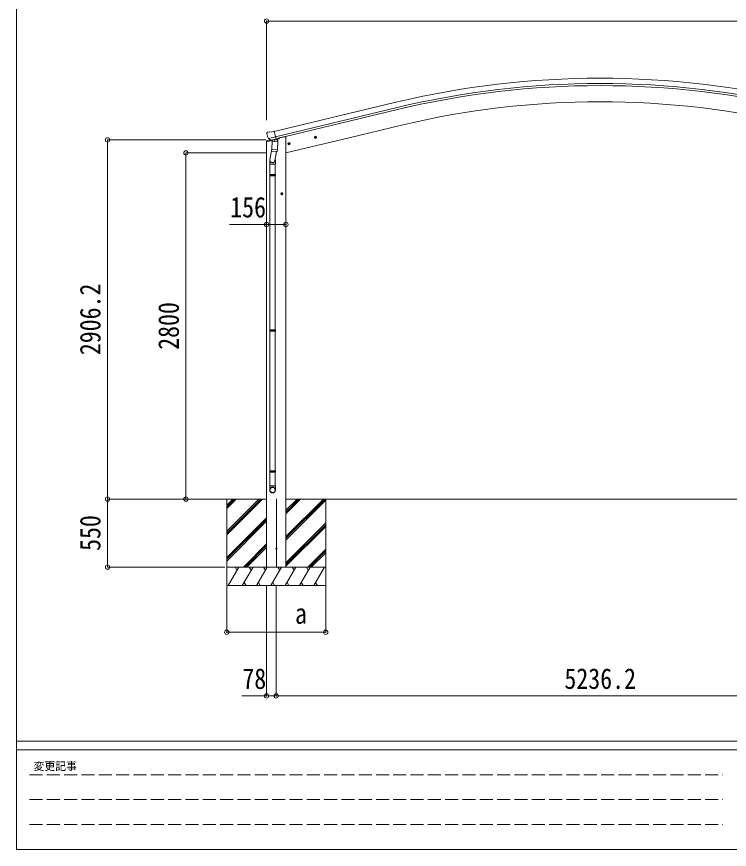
# Model space of a CAD drawing. Units: millimetres at full size. Extents: x -9783 to 9892, y -6828 to 6752.
# Drawn here: x -9783 to -4022, y -6828 to -92 of the extents above; entities that cross this region are included whole.
import ezdxf
from ezdxf.enums import TextEntityAlignment as Align

# ---------------------------------------------------------------- set-up
doc = ezdxf.new("R2010")
doc.units = ezdxf.units.MM
doc.header["$LTSCALE"] = 35
doc.header["$PDMODE"] = 32
doc.header["$PDSIZE"] = 35
doc.linetypes.add('DASHED3', pattern=[4, 3, -1])
for name, color, linetype, lineweight in [('0-0_0', 7, 'Continuous', 9), ('0-1_本体', 4, 'Continuous', 9), ('0-2_部品', 7, 'Continuous', 9), ('0-8_PARTS2', 2, 'Continuous', 9), ('0-A_寸法', 6, 'Continuous', 9), ('F-0_240', 7, 'Continuous', 9)]:
    doc.layers.add(name, color=color, linetype=linetype, lineweight=lineweight)
doc.styles.add('ＭＳ ゴシック', font='')
doc.styles.get('ＭＳ ゴシック').set_extended_font_data('MS Gothic')

msp = doc.modelspace()

# ---------------------------------------------------------------- linework, layer by layer
at = {"layer": '0-0_0'}
for p, q in [((-7762.31, -3994.46), (-8263.98, -3994.47)), ((-8084.76, -3994.46), (-8084.76, -4694.46)), ((-8084.76, -4255.19), (-7824.03, -3994.46)), ((-8084.76, -4269.33), (-7809.89, -3994.46)), ((-8084.76, -4283.47), (-7795.75, -3994.46)), ((-8084.76, -4071.34), (-8007.88, -3994.46)), ((-8084.76, -4057.2), (-8022.02, -3994.46)), ((-8084.76, -4043.06), (-8036.16, -3994.46)), ((-7606.31, -4297.24), (-7303.53, -3994.46)), ((-7606.31, -4311.38), (-7289.39, -3994.46)), ((-7606.31, -4113.39), (-7487.38, -3994.46)), ((-7606.31, -4099.25), (-7501.52, -3994.46)), ((-7606.31, -4085.11), (-7515.66, -3994.46)), ((-7606.31, -4325.52), (-7284.76, -4003.98)), ((-7605.81, -3994.46), (-2526.66, -3994.46)), ((-7284.76, -3994.46), (-7284.76, -4694.46)), ((-8084.76, -4467.32), (-7762.31, -4144.87)), ((-8084.76, -4481.46), (-7762.31, -4159.01)), ((-8084.76, -4495.61), (-7762.31, -4173.16)), ((-7606.31, -4509.37), (-7284.76, -4187.82)), ((-7606.31, -4523.51), (-7284.76, -4201.96)), ((-7606.31, -4537.66), (-7284.76, -4216.11)), ((-7949.77, -4544.46), (-7762.31, -4357)), ((-7935.63, -4544.46), (-7762.31, -4371.15)), ((-7921.48, -4544.46), (-7762.31, -4385.29)), ((-7429.27, -4544.46), (-7284.76, -4399.95)), ((-7415.13, -4544.46), (-7284.76, -4414.1)), ((-7400.98, -4544.46), (-7284.76, -4428.24)), ((-7284.76, -4544.46), (-8084.76, -4544.46)), ((-8074.47, -4694.46), (-7987.87, -4544.46)), ((-8002.87, -4570.44), (-8017.87, -4544.46)), ((-7959, -4694.46), (-7872.4, -4544.46)), ((-7887.4, -4570.44), (-7902.4, -4544.46)), ((-7843.53, -4694.46), (-7756.93, -4544.46)), ((-7771.93, -4570.44), (-7786.93, -4544.46)), ((-7617.76, -4544.46), (-7751.76, -4544.46)), ((-7728.06, -4694.46), (-7641.46, -4544.46)), ((-7656.46, -4570.44), (-7671.46, -4544.46)), ((-7612.59, -4694.46), (-7525.99, -4544.46)), ((-7540.99, -4570.44), (-7555.99, -4544.46)), ((-7497.12, -4694.46), (-7410.52, -4544.46)), ((-7440.52, -4544.46), (-7425.52, -4570.44)), ((-7381.65, -4694.46), (-7295.05, -4544.46)), ((-8084.76, -4694.46), (-7284.76, -4694.46)), ((-7944, -4668.48), (-7929, -4694.46)), ((-7828.53, -4668.48), (-7813.53, -4694.46)), ((-7713.06, -4668.48), (-7698.06, -4694.46)), ((-7597.59, -4668.48), (-7582.59, -4694.46)), ((-7482.12, -4668.48), (-7467.12, -4694.46)), ((-7366.65, -4668.48), (-7351.65, -4694.46))]:
    msp.add_line(p, q, dxfattribs=at)
at = {"layer": '0-1_本体'}
for p, q in [((-6717.39, -784.68), (-7700.64, -1020.74)), ((-6707.32, -826.66), (-7690.56, -1062.71)), ((-6703.39, -843.02), (-7686.64, -1079.06)), ((-7095.6, -1071.91), (-6672.81, -970.4)), ((-7626.81, -1065.08), (-7660.08, -1073.07)), ((-7606.31, -1065.08), (-7626.31, -1065.08)), ((-7606.31, -4544.46), (-7606.31, -1065.08)), ((-7606.31, -1194.52), (-7095.6, -1071.91)), ((-7762.31, -4544.46), (-7762.31, -1104.22))]:
    msp.add_line(p, q, dxfattribs=at)
for radius in [7073, 7029.83, 7013, 6882]:
    msp.add_arc((-5066.23, -7662.25), radius, 76.5, 103.5, dxfattribs=at)
at = {"layer": '0-2_部品'}
for p, q in [((-7762.02, -1036.64), (-7761.74, -1037.79)), ((-7757.8, -1028.07), (-7761.65, -1034.36)), ((-7754.7, -1025.82), (-7741.52, -1022.65)), ((-7747.96, -1076.95), (-7690.46, -1063.14)), ((-7731.11, -1091.86), (-7747.49, -1077.37)), ((-7726.96, -1025.33), (-7740.22, -1022.63)), ((-7726.96, -1025.33), (-7701.03, -1019.1)), ((-7659.58, -1072.59), (-7659.58, -1075.74)), ((-7357.89, -1065.97), (-7377.34, -1070.64)), ((-7374.92, -1070.06), (-7372.78, -1062.87)), ((-7369.75, -1075.51), (-7374.92, -1070.06)), ((-7372.78, -1062.87), (-7365.49, -1061.11)), ((-7365.28, -1078.03), (-7369.95, -1058.59)), ((-7365.49, -1061.11), (-7360.32, -1066.56)), ((-7764.14, -1104.78), (-7721.32, -1094.5)), ((-7764.14, -1097.89), (-7764.14, -1104.78)), ((-7734.9, -1088.51), (-7761.84, -1094.97)), ((-7728.4, -1092.43), (-7720.88, -1090.62)), ((-7727.57, -1092.31), (-7726.04, -1091.94)), ((-7726.04, -1091.94), (-7689.33, -1083.13)), ((-7724.2, -1092.17), (-7724.25, -1092.91)), ((-7723.49, -1093.95), (-7697.68, -1100.39)), ((-7716.58, -1099.3), (-7721.25, -1166.14)), ((-7670.89, -1102.5), (-7716.58, -1099.3)), ((-7714.8, -1096.12), (-7715.03, -1099.41)), ((-7695.28, -1084.96), (-7696.3, -1099.56)), ((-7689.33, -1083.13), (-7687.8, -1082.77)), ((-7686.25, -1080.66), (-7685.3, -1080.73)), ((-7685.3, -1080.73), (-7671.99, -1096.04)), ((-7681.62, -1084.97), (-7663.41, -1080.6)), ((-7675.56, -1169.33), (-7670.89, -1102.5)), ((-7671.99, -1096.04), (-7672.43, -1102.39)), ((-7571.82, -1117.33), (-7591.26, -1122)), ((-7588.84, -1121.42), (-7586.71, -1114.22)), ((-7583.67, -1126.86), (-7588.84, -1121.42)), ((-7586.71, -1114.22), (-7579.41, -1112.47)), ((-7579.2, -1129.39), (-7583.87, -1109.94)), ((-7579.41, -1112.47), (-7574.24, -1117.92)), ((-7720.89, -1161.02), (-7735.43, -1248.88)), ((-7722.11, -1178.6), (-7721.24, -1166.14)), ((-7721.71, -1179.96), (-7721.72, -1179.96)), ((-7675.56, -1169.33), (-7721.25, -1166.14)), ((-7720.27, -1180.74), (-7678.57, -1183.66)), ((-7682.1, -1183.41), (-7694.73, -1258.21)), ((-7675.57, -1169.33), (-7676.46, -1182.03)), ((-7737.58, -1286.05), (-7737.58, -1251.69)), ((-7691.58, -1251.39), (-7691.58, -1286.05)), ((-7691.58, -1286.05), (-7737.58, -1286.05)), ((-7735.58, -1286.05), (-7735.58, -1368.7)), ((-7693.58, -1286.05), (-7693.58, -1368.7)), ((-7737.58, -1370.7), (-7736.58, -1368.7)), ((-7691.58, -1370.7), (-7737.58, -1370.7)), ((-7691.58, -1378.7), (-7737.58, -1378.7)), ((-7692.58, -1368.7), (-7736.58, -1368.7)), ((-7692.58, -1380.7), (-7736.58, -1380.7)), ((-7735.58, -1380.7), (-7735.58, -2624.89)), ((-7693.58, -1380.7), (-7693.58, -2624.89)), ((-7691.58, -1370.7), (-7692.58, -1368.7)), ((-7691.58, -1378.7), (-7692.58, -1380.7)), ((-7691.58, -1370.7), (-7691.58, -1378.7)), ((-7630.07, -1524.58), (-7650.07, -1524.58)), ((-7647.58, -1524.58), (-7643.83, -1518.08)), ((-7643.83, -1531.08), (-7647.58, -1524.58)), ((-7643.83, -1518.08), (-7636.32, -1518.08)), ((-7640.07, -1534.58), (-7640.07, -1514.58)), ((-7636.32, -1518.08), (-7632.57, -1524.58)), ((-7737.58, -2626.89), (-7736.58, -2624.89)), ((-7691.58, -2626.89), (-7737.58, -2626.89)), ((-7692.58, -2624.89), (-7736.58, -2624.89)), ((-7691.58, -2626.89), (-7692.58, -2624.89)), ((-7691.58, -2626.89), (-7691.58, -2634.89)), ((-7691.58, -2634.89), (-7737.58, -2634.89)), ((-7692.58, -2636.89), (-7736.58, -2636.89)), ((-7735.58, -2636.89), (-7735.58, -3765.08)), ((-7693.58, -2636.89), (-7693.58, -3765.08)), ((-7691.58, -2634.89), (-7692.58, -2636.89)), ((-7737.58, -3767.08), (-7736.58, -3765.08)), ((-7691.58, -3767.08), (-7737.58, -3767.08)), ((-7692.58, -3765.08), (-7736.58, -3765.08)), ((-7691.58, -3767.08), (-7692.58, -3765.08)), ((-7691.58, -3767.08), (-7691.58, -3775.08)), ((-7691.58, -3775.08), (-7737.58, -3775.08)), ((-7692.58, -3777.08), (-7736.58, -3777.08)), ((-7735.58, -3777.08), (-7735.58, -3887.08)), ((-7693.58, -3777.08), (-7693.58, -3887.08)), ((-7691.58, -3775.08), (-7692.58, -3777.08)), ((-7737.58, -3921.22), (-7737.58, -3887.08)), ((-7691.58, -3887.08), (-7737.58, -3887.08)), ((-7691.58, -3921.22), (-7691.58, -3887.08))]:
    msp.add_line(p, q, dxfattribs=at)
for points in [[(-7748.23, -1076.37), (-7747.65, -1077.22), (-7747.49, -1077.37)], [(-7695.6, -1084.55), (-7685.88, -1082.22), (-7701.03, -1019.1)], [(-7360.32, -1066.56), (-7362.45, -1073.75), (-7369.75, -1075.51)], [(-7695.6, -1084.55), (-7695.84, -1084.7), (-7720.6, -1090.65), (-7720.88, -1090.62)], [(-7574.24, -1117.92), (-7576.37, -1125.11), (-7583.67, -1126.86)], [(-7737.58, -1370.7), (-7737.58, -1378.7), (-7736.58, -1380.7)], [(-7632.57, -1524.58), (-7636.32, -1531.08), (-7643.83, -1531.08)], [(-7737.58, -2626.89), (-7737.58, -2634.89), (-7736.58, -2636.89)], [(-7737.58, -3767.08), (-7737.58, -3775.08), (-7736.58, -3777.08)]]:
    msp.add_lwpolyline(points, dxfattribs=at)
for centre, radius in [((-7367.62, -1068.31), 8.5), ((-7367.62, -1068.31), 7.7), ((-7367.62, -1068.31), 6.5), ((-7581.54, -1119.67), 8.5), ((-7581.54, -1119.67), 7.7), ((-7581.54, -1119.67), 6.5), ((-7640.07, -1524.58), 8.5), ((-7640.07, -1524.58), 7.7), ((-7640.07, -1524.58), 6.5)]:
    msp.add_circle(centre, radius, dxfattribs=at)
at = {"layer": '0-2_部品', "color": 4}
msp.add_circle((-7683.81, -4394.46), 4.5, dxfattribs=at)
at = {"layer": '0-2_部品'}
for centre, radius, start, end in [((-7564.94, -990.54), 202.4, 193.5, 205.09125), ((-7753.53, -1030.68), 5, 103.5, 148.5), ((-7740.82, -1025.57), 3, 78.5, 103.5), ((-7664.58, -1075.74), 5, 283.5, 0), ((-7761.14, -1097.89), 3, 103.5, 180), ((-7727.68, -1091.83), 0.5, 248.23754, 283.5), ((-7724.7, -1092.14), 0.5, 356, 103.5), ((-7723.25, -1092.98), 1, 176, 256), ((-7697.33, -1099.42), 1.03, 250.03897, 351.96569), ((-7694.68, -1085.04), 0.604, 100.59842, 172.20595), ((-7687.92, -1082.28), 0.5, 283.5, 318.76246), ((-7720.17, -1178.78), 1.95, 175.04017, 217.47766), ((-7720.13, -1178.75), 2, 217.40962, 266), ((-7678.43, -1181.66), 2, 266, 349.46843), ((-7707.58, -1251.69), 30, 177.45142, 180)]:
    msp.add_arc(centre, radius, start, end, dxfattribs=at)
for centre, major_axis, ratio, start_param, end_param in [((-7759.1, -1035.93), (-1.57, -2.57), 0.99628, 4.712389, 5.4996506), ((-7729.12, -1089.6), (-0.73, -2.92), 0.997631, 5.8041905, 6.6006116), ((-7729.07, -1089.38), (2.63, 3.16), 0.650902, 4.0958226, 4.1686332), ((-7729.1, -1089.5), (-0.73, -2.92), 0.997631, 0.3902369, 0.4789948), ((-7714.58, -1251.39), (23, 0), 0.996195, 2.5560258, 6.5663028), ((-7714.58, -1251.39), (21, 0), 0.996195, 2.9349147, 5.9512394), ((-7714.58, -3919.48), (-23, 0), 0.996195, 3.1415927, 6.2831853), ((-7714.58, -3921.22), (-23, 0), 0.996195, 3.1415927, 6.2831853), ((-7714.58, -3921.22), (0, -23.43), 0.981806, 4.712389, 7.8539816)]:
    msp.add_ellipse(centre, major_axis=major_axis, ratio=ratio, start_param=start_param, end_param=end_param, dxfattribs=at)
msp.add_ellipse((-7714.58, -3921.22), major_axis=(21, 0), ratio=0.996195, dxfattribs=at)
at = {"layer": '0-8_PARTS2', "color": 6}
msp.add_line((-7762.31, -127.56), (-2370.29, -127.56), dxfattribs=at)
at = {"layer": '0-8_PARTS2'}
msp.add_line((-7683.81, -3991.96), (-7683.81, -4546.96), dxfattribs=at)
at = {"layer": '0-A_寸法'}
for p, q in [((-7762.31, -127.56), (-7762.31, -929.9)), ((-9048.59, -1088.26), (-7769.76, -1088.26)), ((-9048.59, -3994.47), (-9048.59, -1088.26)), ((-8414.88, -1194.48), (-7769.76, -1194.48)), ((-8414.88, -3994.47), (-8414.88, -1194.48)), ((-7762.31, -1773.21), (-8062.31, -1773.21)), ((-7606.31, -1773.21), (-7762.31, -1773.21)), ((-9048.59, -3994.47), (-8099.57, -3994.47)), ((-9048.59, -3994.47), (-8102.32, -3994.47)), ((-9048.59, -3994.47), (-9048.59, -4544.46)), ((-8414.88, -3994.47), (-8102.32, -3994.47)), ((-9048.59, -4544.46), (-8100.6, -4544.46)), ((-8084.76, -5072.36), (-8084.76, -4697.95)), ((-7762.31, -5587.35), (-7762.31, -4697.95)), ((-7684.31, -5587.35), (-7684.31, -4697.95)), ((-7762.31, -5587.35), (-7962.31, -5587.35)), ((-7762.31, -5587.35), (-7684.31, -5587.35)), ((-7684.31, -5587.35), (-2448.16, -5587.35))]:
    msp.add_line(p, q, dxfattribs=at)
msp.add_lwpolyline([(-8084.76, -5072.36), (-7284.76, -5072.36), (-7284.76, -4697.95)], dxfattribs=at)
for p in [(-7762.31, -127.56), (-9048.59, -1088.26), (-8414.88, -1194.48), (-7762.31, -1773.21), (-7606.31, -1773.21), (-9048.59, -3994.47), (-8414.88, -3994.47), (-9048.59, -4544.46), (-8084.76, -5072.36), (-7284.76, -5072.36), (-7762.31, -5587.35), (-7684.31, -5587.35)]:
    msp.add_point(p, dxfattribs=at)
at = {"layer": 'F-0_240', "color": 5}
for p, q in [((-9783.03, 6751.9), (-9783.03, -6828.1)), ((-9783.03, -5953.1), (9396.97, -5953.1)), ((-9783.03, -6023.1), (6285.75, -6023.1)), ((-9783.03, -6828.1), (9396.97, -6828.1))]:
    msp.add_line(p, q, dxfattribs=at)
at = {"layer": 'F-0_240', "color": 4, "linetype": 'DASHED3'}
for p, q in [((-9678.03, -6224.35), (-4074.25, -6224.35)), ((-9678.03, -6425.6), (-4074.25, -6425.6)), ((-9678.03, -6626.85), (-4074.25, -6626.85))]:
    msp.add_line(p, q, dxfattribs=at)

# ---------------------------------------------------------------- texts
at = {"layer": '0-A_寸法', "color": 7, "style": 'ＭＳ ゴシック', "width": 0.85}
for s, p in [('156', (-8056.68, -1766.21)), ('a', (-7532.88, -5053.36)), ('78', (-7958.56, -5580.35)), ('5236.2', (-5354.98, -5580.35))]:
    msp.add_text(s, height=166.8, dxfattribs=at).set_placement(p, align=Align.BOTTOM_LEFT)
for s, p in [('2906.2', (-9055.59, -2830.11)), ('2800', (-8421.88, -2786.97)), ('550', (-9055.59, -4413.84))]:
    msp.add_text(s, height=166.8, rotation=90, dxfattribs=at).set_placement(p, align=Align.BOTTOM_LEFT)
at = {"layer": 'F-0_240', "style": 'ＭＳ ゴシック'}
msp.add_text('変更記事', height=64.15, dxfattribs=at).set_placement((-9646.27, -6206.85), align=Align.BOTTOM_LEFT)

doc.saveas('drawing.dxf')
